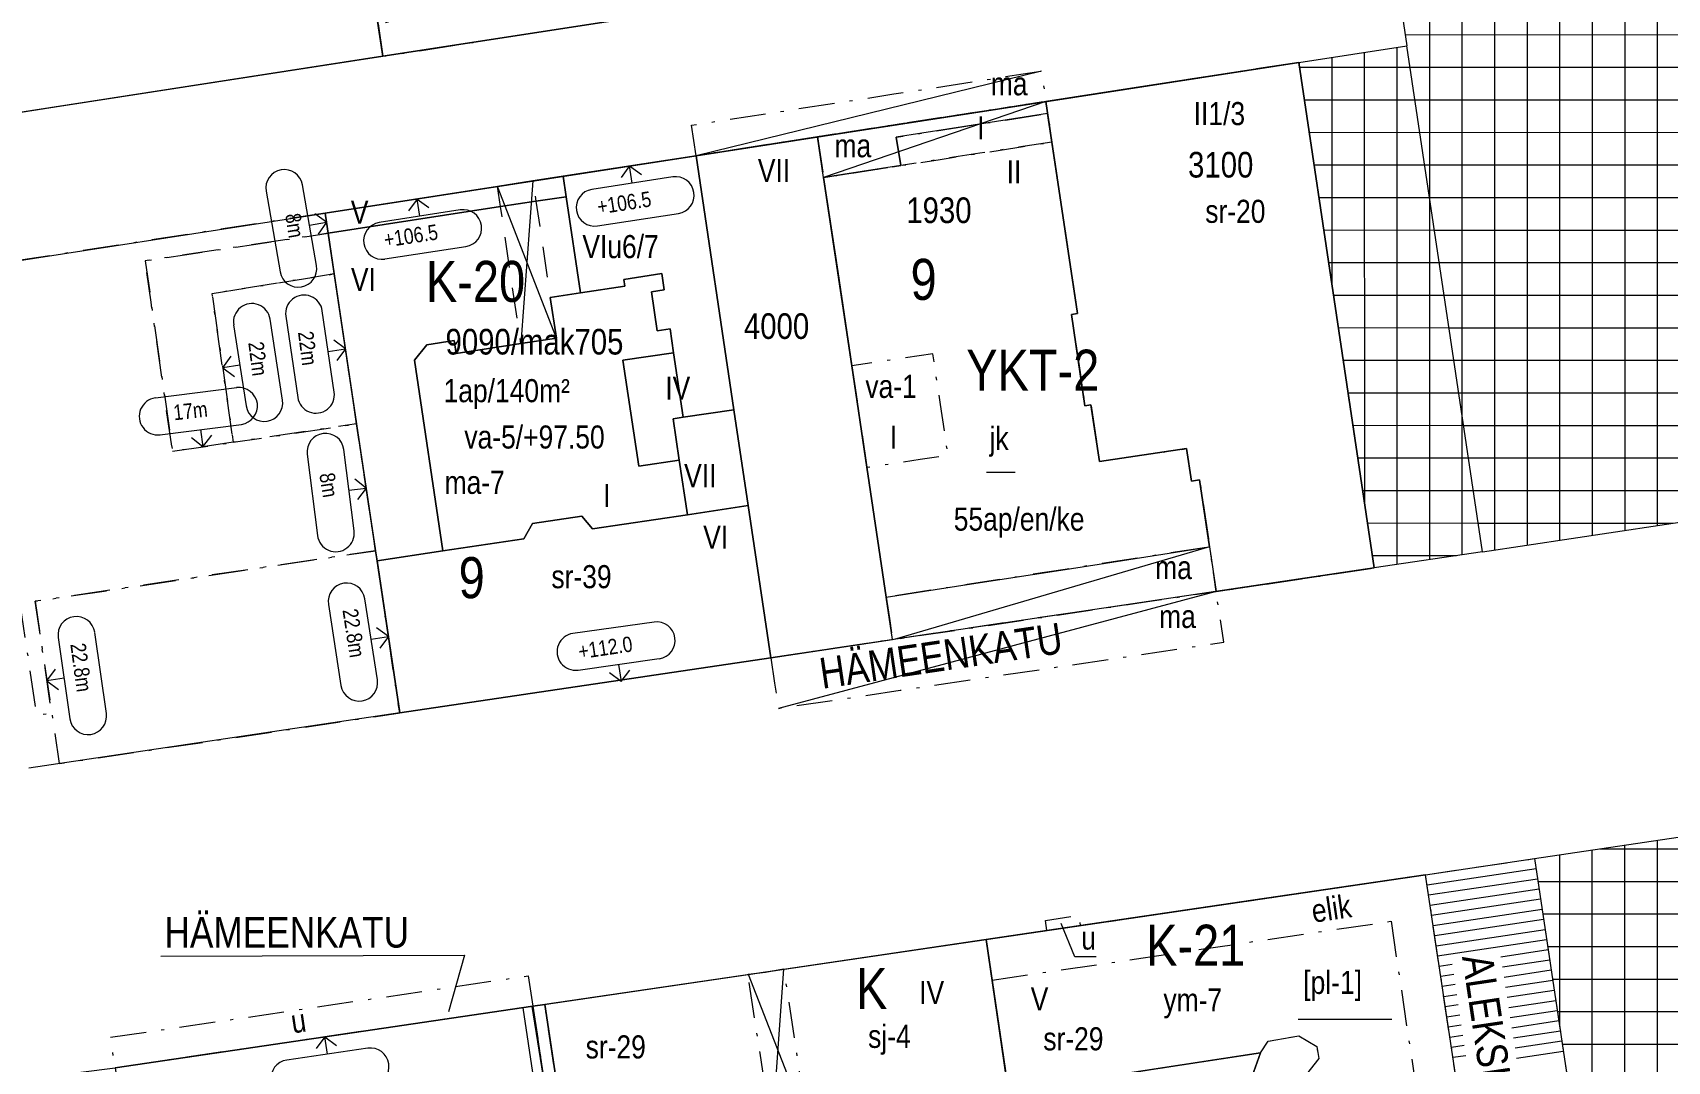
# Model space of a CAD drawing. Header units: metres. Extents: x 24485995 to 24488038, y 6819999 to 6822001.
# Drawn here: x 24487073.4 to 24487232.9, y 6820939.7 to 6821040 of the extents above; entities that cross this region are included whole.
import ezdxf

# ---------------------------------------------------------------- set-up
doc = ezdxf.new("R2010")
doc.units = ezdxf.units.M
for name, pattern in [('Aukot_rajalla', [0]), ('k10020', [0]), ('k10040', [10.3, 3.5, -1.5, 0.3, -1.5, 3.5]), ('k10050', [8, 3, -2, 3]), ('K10271', [0]), ('k10630.1', [0]), ('Osoitus_AK', [0])]:
    doc.linetypes.add(name, pattern=pattern)
for name, color, linetype, lineweight in [('AK_AsemakaavaTeksti_Kadun_puistonnimi', 7, 'Continuous', 0), ('AK_AsemakaavaTeksti_Korttelinumero', 7, 'Continuous', 0), ('AK_AsemakaavaViiva_Kaupunginosan_raja', 7, 'Continuous', 0), ('AK_Kaavamerkinta_Kayttotarkoitusalue', 7, 'Continuous', 0), ('AK_Katualue_Tori', 7, 'Continuous', 0), ('AK_KayttotarkoitusViiva', 7, 'Continuous', 0), ('AK_LiikennointiTeksti_Autopaikkamerkinta', 7, 'Continuous', 0), ('AK_LiikennointiTeksti_Autopaikkamerkinta_m2', 7, 'Continuous', 0), ('AK_LiikennointiViiva_Ajoneuvoliittymakielto', 7, 'Continuous', 0), ('AK_LiikennointiViiva_Polkuviivoitus', 7, 'Continuous', 0), ('AK_MuuAsemakaavaTeksti_Alueenosan_kayttotarkoitus', 7, 'Continuous', 0), ('AK_MuuAsemakaavaTeksti_Erityismaarays', 7, 'Continuous', 0), ('AK_MuuAsemakaavaViiva_alueenosan_raja', 7, 'Continuous', 0), ('AK_MuuAsemakaavaViiva_Erityismaaraysviiva', 7, 'Continuous', 0), ('AK_MuuAsemakaavaViiva_Merkinnan_alleviivaus', 7, 'Continuous', 0), ('AK_MuuAsemakaavaViiva_Merkinnan_Kohdistusnuoli', 7, 'Continuous', 0), ('AK_MuuAsemakaavaViiva_Ohj_alueenosan_raja', 7, 'Continuous', 0), ('AK_Poistettava_merkintä', 7, 'Continuous', 0), ('AK_RakennusalaTeksti_Kerrosala_tai_luku', 7, 'Continuous', 0), ('AK_RakennusalaTeksti_Rakennusoikeus', 7, 'Continuous', 0), ('AK_RakennusalaViiva_Maanalaisen_tilan_viiva', 7, 'Continuous', 0), ('AK_RakennusalaViiva_Rakennusalan_raja__I_', 7, 'Continuous', 0), ('AK_RakentaminenTeksti_Korkeusmerkinta', 7, 'Continuous', 0), ('AK_RakentaminenTeksti_Korkeusmerkinta_ja_soikio_ja_nuoli', 7, 'Continuous', 0), ('AK_RakentaminenTeksti_Rakentamismaarays', 7, 'Continuous', 0), ('AK_RakentaminenViiva_Kulkuaukko', 7, 'Continuous', 0)]:
    doc.layers.add(name, color=color, linetype=linetype, lineweight=lineweight)
doc.styles.add('ArialNarrow', font='ARIALN.TTF')

msp = doc.modelspace()

# ---------------------------------------------------------------- hatches: boundary and pattern name
at = {"layer": 'AK_Katualue_Tori', "linetype": 'Continuous', "lineweight": 0}
h = msp.add_hatch(dxfattribs=at)
h.set_pattern_fill('NET', style=0)
h.paths.add_polyline_path([(24487207.5, 6821038.76), (24487189.49, 6821159.1), (24487195.28, 6821159.98), (24487233.38, 6821165.8), (24487240.15, 6821120.53), (24487250.77, 6821122.11), (24487255.62, 6821089.63), (24487261.52, 6821050.07), (24487306.52, 6821056.79), (24487321.63, 6821059.04), (24487317.08, 6821049.64), (24487322.09, 6821016.12), (24487317.14, 6821015.38), (24487318.69, 6821004.99), (24487214.88, 6820989.41)], flags=0)
h = msp.add_hatch(dxfattribs=at)
h.set_pattern_fill('NET', style=0)
h.paths.add_polyline_path([(24487196.97, 6821037.13), (24487207.5, 6821038.76), (24487214.88, 6820989.41), (24487204.32, 6820987.83)], flags=0)
h = msp.add_hatch(dxfattribs=at)
h.set_pattern_fill('NET', style=0)
h.paths.add_polyline_path([(24487219.95, 6820959.48), (24487316.32, 6820973.8), (24487321.83, 6820936.91), (24487323.26, 6820927.33), (24487279.54, 6820920.79), (24487270.15, 6820919.41), (24487226.92, 6820912.96)], flags=0)

# ---------------------------------------------------------------- linework, layer by layer
at = {"layer": 'AK_AsemakaavaViiva_Kaupunginosan_raja', "linetype": 'k10020', "lineweight": 9, "flags": 128}
for points in [[(24487219.95, 6820959.48), (24487316.32, 6820973.8)], [(24487209.32, 6820957.9), (24487219.95, 6820959.48)], [(24487209.32, 6820957.9), (24487219.95, 6820959.48)], [(24487166.44, 6820951.59), (24487209.32, 6820957.9)], [(24487122.23, 6820945.08), (24487166.44, 6820951.59)], [(24487068.06, 6820937.4), (24487081.47, 6820939.08), (24487122.23, 6820945.08)]]:
    msp.add_lwpolyline(points, dxfattribs=at)
at = {"layer": 'AK_KayttotarkoitusViiva', "linetype": 'Continuous', "lineweight": 20, "flags": 128}
for points in [[(24487250.77, 6821122.11), (24487240.15, 6821120.53), (24487233.38, 6821165.8), (24487195.28, 6821159.98), (24487189.49, 6821159.1), (24487207.5, 6821038.76)], [(24487107.6, 6821037.72), (24487099.56, 6821090.77)], [(24487151.17, 6821044.47), (24487107.6, 6821037.72)], [(24487196.97, 6821037.13), (24487207.5, 6821038.76)], [(24487214.88, 6820989.41), (24487207.5, 6821038.76)], [(24487107.6, 6821037.72), (24487063.76, 6821030.94)], [(24487138.15, 6821028.03), (24487196.97, 6821037.13)], [(24487196.97, 6821037.13), (24487204.32, 6820987.83)], [(24487101.97, 6821022.44), (24487138.15, 6821028.03)], [(24487145.46, 6820979.07), (24487138.15, 6821028.03)], [(24487065.82, 6821016.84), (24487101.97, 6821022.44)], [(24487109.24, 6820973.68), (24487101.97, 6821022.44)], [(24487214.88, 6820989.41), (24487318.69, 6821004.99)], [(24487214.88, 6820989.41), (24487204.32, 6820987.83)], [(24487204.32, 6820987.83), (24487145.46, 6820979.07)], [(24487145.46, 6820979.07), (24487109.24, 6820973.68)], [(24487109.24, 6820973.68), (24487073.06, 6820968.3)], [(24487219.95, 6820959.48), (24487316.32, 6820973.8)], [(24487209.32, 6820957.9), (24487219.95, 6820959.48)], [(24487219.95, 6820959.48), (24487226.92, 6820912.96)], [(24487166.44, 6820951.59), (24487209.32, 6820957.9)], [(24487213.76, 6820914.75), (24487215.74, 6820915.05), (24487209.32, 6820957.9)], [(24487122.23, 6820945.08), (24487166.44, 6820951.59)], [(24487166.44, 6820951.59), (24487169.2, 6820932.9)], [(24487081.47, 6820939.08), (24487122.23, 6820945.08)], [(24487122.23, 6820945.08), (24487125.02, 6820926.4)]]:
    msp.add_lwpolyline(points, dxfattribs=at)
at = {"layer": 'AK_LiikennointiViiva_Ajoneuvoliittymakielto', "linetype": 'k10630.1', "lineweight": 5, "flags": 128}
for points in [[(24487107.6, 6821037.72), (24487063.76, 6821030.94)], [(24487209.32, 6820957.9), (24487219.95, 6820959.48)]]:
    msp.add_lwpolyline(points, dxfattribs=at)
at = {"layer": 'AK_LiikennointiViiva_Polkuviivoitus', "linetype": 'Continuous', "lineweight": 0, "flags": 128}
for points in [[(24487209.47, 6820956.92), (24487220.1, 6820958.51)], [(24487209.61, 6820955.93), (24487220.24, 6820957.52)], [(24487209.76, 6820954.94), (24487220.39, 6820956.53)], [(24487209.91, 6820953.95), (24487220.54, 6820955.54)], [(24487210.06, 6820952.96), (24487220.69, 6820954.55)], [(24487210.21, 6820951.97), (24487220.84, 6820953.56)], [(24487210.36, 6820950.98), (24487220.98, 6820952.58)], [(24487210.5, 6820949.99), (24487221.13, 6820951.59)], [(24487216.68, 6820949.91), (24487221.28, 6820950.6)], [(24487216.83, 6820948.92), (24487221.43, 6820949.61)], [(24487210.65, 6820949), (24487211.92, 6820949.19)], [(24487210.8, 6820948.02), (24487212.07, 6820948.21)], [(24487216.98, 6820947.93), (24487221.58, 6820948.62)], [(24487210.95, 6820947.03), (24487212.21, 6820947.22)], [(24487211.1, 6820946.04), (24487212.36, 6820946.23)], [(24487217.13, 6820946.94), (24487221.73, 6820947.63)], [(24487217.29, 6820945.95), (24487221.87, 6820946.64)], [(24487211.24, 6820945.05), (24487212.51, 6820945.24)], [(24487217.44, 6820944.97), (24487222.02, 6820945.65)], [(24487217.59, 6820943.98), (24487222.17, 6820944.66)], [(24487211.39, 6820944.06), (24487212.66, 6820944.25)], [(24487211.54, 6820943.07), (24487212.81, 6820943.26)], [(24487217.74, 6820942.99), (24487222.32, 6820943.68)], [(24487211.69, 6820942.08), (24487212.96, 6820942.27)], [(24487211.84, 6820941.09), (24487213.1, 6820941.28)], [(24487217.9, 6820942), (24487222.47, 6820942.69)], [(24487218.05, 6820941.01), (24487222.62, 6820941.7)], [(24487211.99, 6820940.1), (24487213.25, 6820940.29)], [(24487218.2, 6820940.02), (24487222.76, 6820940.71)]]:
    msp.add_lwpolyline(points, dxfattribs=at)
at = {"layer": 'AK_MuuAsemakaavaViiva_alueenosan_raja', "linetype": 'k10040', "lineweight": 5, "flags": 128}
for points in [[(24487107.15, 6821040.89), (24487107.6, 6821037.72), (24487129.38, 6821041.1), (24487130.63, 6821041.29), (24487136.3, 6821042.17), (24487140.28, 6821042.78), (24487151.17, 6821044.47), (24487150.71, 6821047.49), (24487135.82, 6821045.38), (24487130.25, 6821044.51), (24487119.67, 6821042.85), (24487107.15, 6821040.89)], [(24487172.87, 6821029.36), (24487175.36, 6821012.64), (24487174.77, 6821012.55), (24487176.09, 6821003.65), (24487176.68, 6821003.73), (24487177.51, 6820998.2), (24487186.01, 6820999.46), (24487186.48, 6820996.3), (24487187.28, 6820996.41), (24487188.89, 6820985.53), (24487189.96, 6820985.69), (24487204.32, 6820987.83), (24487196.97, 6821037.13), (24487182.35, 6821034.87), (24487172.28, 6821033.31), (24487172.87, 6821029.36)], [(24487138.15, 6821028.03), (24487137.71, 6821031), (24487157.46, 6821034.05), (24487171.84, 6821036.28), (24487172.28, 6821033.31), (24487167.56, 6821032.58), (24487150.01, 6821029.87), (24487138.15, 6821028.03)], [(24487150.01, 6821029.87), (24487150.6, 6821025.91), (24487158.12, 6821027.07), (24487161.98, 6821027.67), (24487165.83, 6821028.27), (24487172.87, 6821029.36), (24487172.28, 6821033.31), (24487167.56, 6821032.58), (24487158.79, 6821031.22), (24487150.01, 6821029.87)], [(24487158.12, 6821027.07), (24487157.67, 6821029.84), (24487165.18, 6821031.01), (24487172.45, 6821032.15), (24487172.87, 6821029.36), (24487165.83, 6821028.27), (24487158.12, 6821027.07)], [(24487150.6, 6821025.91), (24487150.01, 6821029.87)], [(24487150.6, 6821025.91), (24487158.12, 6821027.07)], [(24487122.53, 6821023.59), (24487119.07, 6821023.06)], [(24487101.97, 6821022.44), (24487072.88, 6821017.93), (24487067.31, 6821017.07), (24487072.19, 6820984.35), (24487073.81, 6820973.47), (24487075.29, 6820973.69), (24487073.67, 6820984.57), (24487089, 6820986.85), (24487094.94, 6820987.73), (24487106.88, 6820989.51), (24487105.04, 6821001.87), (24487093, 6821000.08), (24487087.07, 6820999.2), (24487084.99, 6821013.73), (24487084.41, 6821017.79), (24487102.27, 6821020.46), (24487101.97, 6821022.44)], [(24487087.07, 6820999.2), (24487093, 6821000.08), (24487090.93, 6821014.58), (24487102.86, 6821016.5), (24487102.27, 6821020.46), (24487084.41, 6821017.79), (24487084.99, 6821013.73), (24487087.07, 6820999.2)], [(24487105.04, 6821001.87), (24487102.86, 6821016.5), (24487090.93, 6821014.58), (24487093, 6821000.08), (24487105.04, 6821001.87)], [(24487153.34, 6821007.54), (24487154.08, 6821002.59), (24487154.82, 6820997.65), (24487157.42, 6820998.04), (24487160.03, 6820998.43), (24487162.73, 6820998.83), (24487161.99, 6821003.77), (24487161.25, 6821008.72), (24487158.56, 6821008.32), (24487155.95, 6821007.93), (24487153.34, 6821007.54)], [(24487107.03, 6820988.52), (24487106.88, 6820989.51), (24487094.94, 6820987.73), (24487089, 6820986.85), (24487073.67, 6820984.57), (24487075.29, 6820973.69), (24487076.03, 6820968.74), (24487109.09, 6820973.66), (24487109.24, 6820973.68), (24487107.03, 6820988.52)], [(24487156.71, 6820984.97), (24487157.02, 6820982.9), (24487157.32, 6820980.84), (24487166.11, 6820982.14), (24487174.89, 6820983.45), (24487182.42, 6820984.57), (24487188.89, 6820985.53), (24487188.25, 6820989.88), (24487181.7, 6820988.86), (24487174.15, 6820987.69), (24487164.61, 6820986.2), (24487156.71, 6820984.97)], [(24487145.46, 6820979.07), (24487145.82, 6820976.6), (24487146.19, 6820974.13), (24487158.06, 6820975.89), (24487174.41, 6820978.32), (24487189.63, 6820980.59), (24487188.89, 6820985.53), (24487174.89, 6820983.45), (24487157.32, 6820980.84), (24487145.46, 6820979.07)], [(24487219.95, 6820959.48), (24487224.25, 6820930.82)], [(24487175.64, 6820952.95), (24487209.32, 6820957.9)], [(24487213.62, 6820929.23), (24487209.32, 6820957.9)], [(24487166.44, 6820951.59), (24487172.38, 6820952.47)], [(24487167.03, 6820947.63), (24487205.95, 6820953.37)], [(24487172.38, 6820952.47), (24487172.23, 6820953.45), (24487175.5, 6820953.94), (24487175.64, 6820952.95)], [(24487172.38, 6820952.47), (24487175.64, 6820952.95)], [(24487205.95, 6820953.37), (24487209.78, 6820927.83)], [(24487166.44, 6820951.59), (24487167.03, 6820947.63)], [(24487081.03, 6820942.05), (24487121.78, 6820948.05), (24487122.23, 6820945.08), (24487081.47, 6820939.08), (24487081.03, 6820942.05)], [(24487143.22, 6820948.22), (24487144.92, 6820948.42), (24487146.69, 6820948.73), (24487147.87, 6820941), (24487149.04, 6820933.28), (24487149.04, 6820933.3), (24487145.55, 6820932.76), (24487144.39, 6820940.49), (24487143.22, 6820948.22)], [(24487167.03, 6820947.63), (24487168.92, 6820934.8)], [(24487149.04, 6820933.28), (24487145.55, 6820932.76), (24487140.73, 6820932.05), (24487132.41, 6820930.82), (24487131.9, 6820930.17), (24487125.77, 6820929.3), (24487124.75, 6820936.18), (24487123.4, 6820945.25), (24487122.23, 6820945.08), (24487123.63, 6820935.74), (24487125.02, 6820926.4), (24487146.84, 6820929.61), (24487169.2, 6820932.9), (24487169.07, 6820933.75)], [(24487122.23, 6820945.08), (24487123.4, 6820945.25)], [(24487187.55, 6820924.54), (24487188.97, 6820928.54), (24487191.8, 6820936.54), (24487193.21, 6820940.54), (24487193.58, 6820941.11), (24487193.95, 6820941.67), (24487196.95, 6820942.18), (24487198.7, 6820941.16), (24487198.91, 6820940), (24487197.17, 6820937.78), (24487195.43, 6820935.57), (24487193.59, 6820935.31), (24487194.23, 6820931.01), (24487194.86, 6820926.71), (24487196.74, 6820925.77), (24487198.45, 6820926.01), (24487198.81, 6820923.55), (24487199.2, 6820920.83), (24487196.86, 6820920.47), (24487194.52, 6820920.11), (24487194.15, 6820922.36), (24487193.26, 6820922.99), (24487192.36, 6820923.63), (24487191.4, 6820923.5), (24487190.45, 6820923.37)], [(24487186.25, 6820920.19), (24487185.92, 6820919.82), (24487182.38, 6820919.23), (24487181.27, 6820916.92), (24487179.63, 6820916.67), (24487178.68, 6820922.85), (24487177.14, 6820932.88), (24487176.28, 6820932.7), (24487175.82, 6820935.82), (24487175.52, 6820937.84), (24487181.95, 6820938.83), (24487193.21, 6820940.54), (24487190.38, 6820932.54), (24487187.55, 6820924.54)]]:
    msp.add_lwpolyline(points, dxfattribs=at)
at = {"layer": 'AK_MuuAsemakaavaViiva_Erityismaaraysviiva', "linetype": 'Aukot_rajalla', "lineweight": 5, "flags": 128}
msp.add_lwpolyline([(24487121.24, 6820944.93), (24487134.24, 6820858.17)], dxfattribs=at)
at = {"layer": 'AK_MuuAsemakaavaViiva_Merkinnan_alleviivaus', "linetype": 'Continuous', "lineweight": 5, "flags": 128}
for points in [[(24487166.49, 6820997.16), (24487169.29, 6820997.16)], [(24487196.88, 6820943.81), (24487206.04, 6820943.81)]]:
    msp.add_lwpolyline(points, dxfattribs=at)
at = {"layer": 'AK_MuuAsemakaavaViiva_Merkinnan_Kohdistusnuoli', "linetype": 'Osoitus_AK', "lineweight": 5, "flags": 128}
for points in [[(24487177.2, 6820949.9), (24487175.1, 6820949.9), (24487173.77, 6820953.16)], [(24487085.94, 6820949.95), (24487115.56, 6820950.07), (24487114.01, 6820944.54)]]:
    msp.add_lwpolyline(points, dxfattribs=at)
at = {"layer": 'AK_MuuAsemakaavaViiva_Ohj_alueenosan_raja', "linetype": 'k10050', "lineweight": 5, "flags": 128}
msp.add_lwpolyline([(24487118.77, 6821025.03), (24487122.23, 6821025.57), (24487122.53, 6821023.59), (24487123.93, 6821014.2), (24487124.52, 6821010.24), (24487121.06, 6821009.7), (24487119.07, 6821023.06), (24487118.77, 6821025.03)], dxfattribs=at)
at = {"layer": 'AK_Poistettava_merkintä', "linetype": 'k10050', "lineweight": 0, "flags": 128}
msp.add_lwpolyline([(24487209.32, 6820957.9), (24487219.95, 6820959.48)], dxfattribs=at)
at = {"layer": 'AK_RakennusalaViiva_Maanalaisen_tilan_viiva', "linetype": 'Continuous', "lineweight": 5, "flags": 128}
for points in [[(24487171.84, 6821036.28), (24487138.15, 6821028.03)], [(24487172.28, 6821033.31), (24487150.6, 6821025.91)], [(24487188.25, 6820989.88), (24487157.48, 6820980.86)], [(24487188.89, 6820985.53), (24487146.19, 6820974.13)]]:
    msp.add_lwpolyline(points, dxfattribs=at)
at = {"layer": 'AK_RakennusalaViiva_Rakennusalan_raja__I_', "linetype": 'K10271', "lineweight": 9, "flags": 128}
for points in [[(24487105.04, 6821054.61), (24487106.05, 6821047.94), (24487107.6, 6821037.72), (24487129.38, 6821041.1), (24487151.17, 6821044.47), (24487148.66, 6821061), (24487145.21, 6821060.45), (24487143.91, 6821069.03), (24487143.23, 6821073.48), (24487137.7, 6821072.65), (24487129.44, 6821071.4), (24487130.67, 6821062.84), (24487131.44, 6821057.48), (24487122.31, 6821056.06), (24487122.13, 6821057.21), (24487112.62, 6821055.72), (24487112.53, 6821056.33), (24487107.34, 6821055.53), (24487107.45, 6821055), (24487105.04, 6821054.61)], [(24487073.66, 6821045.68), (24487073.17, 6821048.92), (24487073.2, 6821048.76), (24487061.31, 6821047.12), (24487063.76, 6821030.94), (24487075.62, 6821032.78), (24487107.6, 6821037.72), (24487105.04, 6821054.61), (24487104.38, 6821058.98), (24487100.33, 6821058.36), (24487101.08, 6821053.65), (24487100.15, 6821052.48), (24487080.61, 6821049.78), (24487080.56, 6821049.77), (24487080.5, 6821049.76), (24487080.45, 6821049.74), (24487080.4, 6821049.73), (24487080.35, 6821049.71), (24487080.29, 6821049.69), (24487080.24, 6821049.67), (24487080.19, 6821049.64), (24487080.14, 6821049.62), (24487080.1, 6821049.59), (24487080.05, 6821049.56), (24487080, 6821049.53), (24487079.96, 6821049.5), (24487079.91, 6821049.46), (24487079.87, 6821049.43), (24487079.83, 6821049.39), (24487079.79, 6821049.35), (24487079.75, 6821049.31), (24487079.71, 6821049.27), (24487079.68, 6821049.23), (24487079.64, 6821049.18), (24487079.61, 6821049.14), (24487079.58, 6821049.09), (24487079.55, 6821049.05), (24487079.52, 6821049), (24487079.49, 6821048.95), (24487079.47, 6821048.9), (24487079.45, 6821048.85), (24487079.42, 6821048.8), (24487079.4, 6821048.75), (24487079.39, 6821048.7), (24487079.37, 6821048.64), (24487079.36, 6821048.59), (24487079.34, 6821048.54), (24487079.33, 6821048.48), (24487079.44, 6821047.6), (24487077.95, 6821047.41), (24487078.08, 6821046.35), (24487075.12, 6821045.9), (24487073.66, 6821045.68)], [(24487172.87, 6821029.36), (24487175.36, 6821012.64), (24487174.77, 6821012.55), (24487176.09, 6821003.65), (24487176.68, 6821003.73), (24487177.51, 6820998.2), (24487186.01, 6820999.46), (24487186.48, 6820996.3), (24487187.28, 6820996.41), (24487188.25, 6820989.88), (24487188.89, 6820985.53), (24487189.96, 6820985.69), (24487204.32, 6820987.83), (24487196.97, 6821037.13), (24487182.35, 6821034.87), (24487172.28, 6821033.31), (24487172.87, 6821029.36)], [(24487172.87, 6821029.36), (24487172.45, 6821032.15), (24487165.18, 6821031.01), (24487157.67, 6821029.84), (24487158.12, 6821027.07), (24487150.6, 6821025.91), (24487151.97, 6821016.73), (24487153.34, 6821007.54), (24487154.82, 6820997.65), (24487156.7, 6820984.99), (24487164.61, 6820986.2), (24487174.15, 6820987.69), (24487188.25, 6820989.88), (24487187.28, 6820996.41), (24487186.48, 6820996.3), (24487186.01, 6820999.46), (24487177.51, 6820998.2), (24487176.68, 6821003.73), (24487176.09, 6821003.65), (24487174.77, 6821012.55), (24487175.36, 6821012.64), (24487172.87, 6821029.36)], [(24487157.32, 6820980.84), (24487156.71, 6820984.97), (24487156.7, 6820984.99), (24487154.82, 6820997.65), (24487153.34, 6821007.54), (24487150.6, 6821025.91), (24487150.01, 6821029.87), (24487138.15, 6821028.03), (24487141.85, 6821003.26), (24487143.24, 6820993.91), (24487145.46, 6820979.07), (24487157.32, 6820980.84)], [(24487136.9, 6821002.52), (24487141.85, 6821003.26), (24487138.15, 6821028.03), (24487125.2, 6821026.03), (24487125.49, 6821024.03), (24487126.89, 6821014.65), (24487131.2, 6821015.32), (24487131.1, 6821015.96), (24487134.81, 6821016.53), (24487135.05, 6821014.94), (24487133.8, 6821014.75), (24487134.37, 6821010.96), (24487135.62, 6821011.14), (24487135.96, 6821008.82), (24487136.9, 6821002.52)], [(24487125.2, 6821026.03), (24487122.23, 6821025.57), (24487118.77, 6821025.03), (24487101.97, 6821022.44), (24487102.27, 6821020.46), (24487119.07, 6821023.06), (24487122.53, 6821023.59), (24487125.49, 6821024.03), (24487125.2, 6821026.03)], [(24487126.89, 6821014.65), (24487125.49, 6821024.03), (24487122.53, 6821023.59), (24487119.07, 6821023.06), (24487102.27, 6821020.46), (24487102.86, 6821016.5), (24487105.04, 6821001.87), (24487106.88, 6820989.51), (24487107.03, 6820988.52), (24487113.46, 6820989.48), (24487110.68, 6821008.1), (24487111.9, 6821009.6), (24487114.55, 6821010.01), (24487114.75, 6821008.73), (24487121.06, 6821009.7), (24487124.52, 6821010.24), (24487123.93, 6821014.2), (24487126.89, 6821014.65)], [(24487114.75, 6821008.73), (24487114.55, 6821010.01), (24487111.9, 6821009.6), (24487110.68, 6821008.1), (24487113.46, 6820989.48), (24487121.34, 6820990.65), (24487122.21, 6820992.15), (24487127.01, 6820992.86), (24487128.05, 6820991.65), (24487137.31, 6820993.02), (24487136.51, 6820998.34), (24487132.56, 6820997.75), (24487131.02, 6821008.09), (24487135.96, 6821008.82), (24487135.62, 6821011.14), (24487134.37, 6821010.96), (24487133.8, 6821014.75), (24487135.05, 6821014.94), (24487134.81, 6821016.53), (24487131.1, 6821015.96), (24487131.2, 6821015.32), (24487126.89, 6821014.65), (24487123.93, 6821014.2), (24487124.52, 6821010.24), (24487121.06, 6821009.7), (24487114.75, 6821008.73)], [(24487136.9, 6821002.52), (24487135.96, 6821008.82), (24487131.02, 6821008.09), (24487132.56, 6820997.75), (24487136.51, 6820998.34), (24487135.91, 6821002.38), (24487136.9, 6821002.52)], [(24487137.31, 6820993.02), (24487143.24, 6820993.91), (24487141.85, 6821003.26), (24487136.9, 6821002.52), (24487135.91, 6821002.38), (24487136.51, 6820998.34), (24487137.31, 6820993.02)], [(24487143.24, 6820993.91), (24487137.31, 6820993.02), (24487128.05, 6820991.65), (24487127.01, 6820992.86), (24487122.21, 6820992.15), (24487121.34, 6820990.65), (24487113.46, 6820989.48), (24487107.03, 6820988.52), (24487109.24, 6820973.68), (24487145.46, 6820979.07), (24487143.24, 6820993.91)], [(24487081.47, 6820939.08), (24487095.57, 6820844.99), (24487136.31, 6820851.1), (24487125.02, 6820926.4), (24487122.23, 6820945.08), (24487081.47, 6820939.08)]]:
    msp.add_lwpolyline(points, dxfattribs=at)
for points in [[(24487185.73, 6820919.79), (24487187.12, 6820910.76), (24487197.43, 6820912.3), (24487210.66, 6820914.29), (24487213.76, 6820914.75), (24487215.74, 6820915.05), (24487212.53, 6820936.48), (24487209.32, 6820957.9), (24487192.48, 6820955.43), (24487172.38, 6820952.47), (24487166.44, 6820951.59), (24487168.92, 6820934.8), (24487175.82, 6820935.82), (24487175.52, 6820937.84), (24487193.21, 6820940.54), (24487193.95, 6820941.67), (24487196.95, 6820942.18), (24487198.7, 6820941.16), (24487198.91, 6820940), (24487195.43, 6820935.57), (24487193.59, 6820935.31), (24487194.86, 6820926.71), (24487196.74, 6820925.77), (24487198.45, 6820926.01), (24487198.81, 6820923.55), (24487199.2, 6820920.83), (24487194.52, 6820920.11), (24487194.15, 6820922.36), (24487192.36, 6820923.63), (24487190.45, 6820923.38), (24487190.45, 6820923.38, 0.325784), (24487187.55, 6820924.54), (24487187.55, 6820924.54, 0.563114), (24487186.25, 6820920.19), (24487186.25, 6820920.19), (24487186.01, 6820919.92), (24487185.92, 6820919.82), (24487185.73, 6820919.79)], [(24487149.04, 6820933.28, 0.365138), (24487152.93, 6820933.92), (24487152.93, 6820933.92), (24487158.46, 6820934.67), (24487165.4, 6820935.62), (24487165.4, 6820935.62, 0.143169), (24487167.24, 6820933.93), (24487167.24, 6820933.93, 0.108781), (24487169.07, 6820933.75), (24487167.95, 6820941.35), (24487166.44, 6820951.59), (24487144.92, 6820948.42), (24487123.4, 6820945.25), (24487124.75, 6820936.18), (24487125.77, 6820929.3), (24487131.9, 6820930.17), (24487132.41, 6820930.82), (24487140.73, 6820932.05), (24487145.55, 6820932.76), (24487149.04, 6820933.28), (24487149.04, 6820933.28)], [(24487149.04, 6820933.28), (24487145.55, 6820932.76), (24487132.41, 6820930.82), (24487131.9, 6820930.17), (24487125.77, 6820929.3), (24487124.75, 6820936.18), (24487123.4, 6820945.25), (24487122.23, 6820945.08), (24487122.14, 6820945.05), (24487123.63, 6820935.74), (24487125.02, 6820926.4), (24487149.31, 6820929.97), (24487169.2, 6820932.9), (24487169.07, 6820933.75, -0.108781), (24487167.24, 6820933.93), (24487167.24, 6820933.93, -0.143169), (24487165.4, 6820935.62), (24487165.4, 6820935.62), (24487158.46, 6820934.67), (24487152.93, 6820933.92), (24487152.93, 6820933.92, -0.348813), (24487149.04, 6820933.28), (24487149.04, 6820933.28)], [(24487185.73, 6820919.79), (24487185.92, 6820919.82), (24487186.01, 6820919.92), (24487186.25, 6820920.19, -0.563114), (24487187.55, 6820924.54), (24487193.21, 6820940.54), (24487181.95, 6820938.83), (24487175.52, 6820937.84), (24487175.82, 6820935.82), (24487168.92, 6820934.8), (24487169.38, 6820931.69), (24487176.28, 6820932.7), (24487177.14, 6820932.88), (24487179.24, 6820919.21), (24487179.63, 6820916.67), (24487181.27, 6820916.92), (24487182.38, 6820919.23), (24487185.73, 6820919.79)]]:
    msp.add_lwpolyline(points, format="xyb", dxfattribs=at)
at = {"layer": 'AK_RakentaminenTeksti_Korkeusmerkinta_ja_soikio_ja_nuoli', "linetype": 'Continuous', "lineweight": 5, "flags": 128}
for points in [[(24487135.89, 6821025.96), (24487127.98, 6821024.74)], [(24487131.67, 6821027.03), (24487130.84, 6821025.89)], [(24487131.67, 6821027.03), (24487132.82, 6821026.19)], [(24487131.93, 6821025.35), (24487131.67, 6821027.03)], [(24487096.2, 6821024.57), (24487097.57, 6821016.69)], [(24487101.12, 6821017.31), (24487099.75, 6821025.19)], [(24487115.15, 6821022.74), (24487107.25, 6821021.51)], [(24487110.94, 6821023.8), (24487110.11, 6821022.66)], [(24487110.94, 6821023.8), (24487112.08, 6821022.97)], [(24487111.2, 6821022.12), (24487110.94, 6821023.8)], [(24487100.43, 6821021.25), (24487102.11, 6821021.54)], [(24487102.11, 6821021.54), (24487100.95, 6821022.35)], [(24487102.11, 6821021.54), (24487101.29, 6821020.38)], [(24487128.53, 6821021.18), (24487136.44, 6821022.4)], [(24487107.8, 6821017.96), (24487115.7, 6821019.18)], [(24487093.04, 6821011.54), (24487094.25, 6821003.63)], [(24487097.81, 6821004.18), (24487096.6, 6821012.09)], [(24487098.12, 6821012.37), (24487099.29, 6821004.46)], [(24487102.85, 6821004.98), (24487101.69, 6821012.9)], [(24487103.95, 6821009.19), (24487102.81, 6821010.03)], [(24487091.97, 6821007.33), (24487092.81, 6821008.47)], [(24487102.27, 6821008.94), (24487103.95, 6821009.19)], [(24487103.95, 6821009.19), (24487103.11, 6821008.05)], [(24487093.65, 6821007.59), (24487091.97, 6821007.33)], [(24487091.97, 6821007.33), (24487093.11, 6821006.49)], [(24487093.34, 6821005.4), (24487085.4, 6821004.39)], [(24487085.85, 6821000.82), (24487093.79, 6821001.83)], [(24487090.04, 6820999.64), (24487088.92, 6821000.5)], [(24487089.82, 6821001.33), (24487090.04, 6820999.64)], [(24487090.04, 6820999.64), (24487090.9, 6821000.76)], [(24487100.21, 6820998.92), (24487101.22, 6820990.99)], [(24487104.79, 6820991.44), (24487103.78, 6820999.38)], [(24487104.29, 6820995.41), (24487105.97, 6820995.62)], [(24487105.97, 6820995.62), (24487104.85, 6820996.49)], [(24487105.97, 6820995.62), (24487105.11, 6820994.5)], [(24487107.07, 6820976.92), (24487105.84, 6820984.82)], [(24487102.28, 6820984.27), (24487103.51, 6820976.36)], [(24487080.62, 6820973.63), (24487079.48, 6820981.54)], [(24487108.13, 6820981.13), (24487106.99, 6820981.97)], [(24487134.06, 6820982.54), (24487126.14, 6820981.43)], [(24487075.92, 6820981.03), (24487077.06, 6820973.11)], [(24487106.45, 6820980.87), (24487108.13, 6820981.13)], [(24487108.13, 6820981.13), (24487107.3, 6820979.99)], [(24487074.81, 6820976.83), (24487075.65, 6820977.96)], [(24487126.64, 6820977.87), (24487134.56, 6820978.98)], [(24487130.6, 6820978.42), (24487130.84, 6820976.74)], [(24487076.49, 6820977.07), (24487074.81, 6820976.83)], [(24487074.81, 6820976.83), (24487075.94, 6820975.98)], [(24487130.84, 6820976.74), (24487129.71, 6820977.59)], [(24487130.84, 6820976.74), (24487131.69, 6820977.87)], [(24487101.93, 6820942.09), (24487101.08, 6820940.96)], [(24487101.93, 6820942.09), (24487103.06, 6820941.25)], [(24487102.18, 6820940.41), (24487101.93, 6820942.09)], [(24487106.13, 6820940.99), (24487098.22, 6820939.83)]]:
    msp.add_lwpolyline(points, dxfattribs=at)
at = {"layer": 'AK_RakentaminenTeksti_Korkeusmerkinta_ja_soikio_ja_nuoli', "linetype": 'Continuous', "lineweight": 5}
for centre, start, end in [((24487097.97, 6821024.88), 9.8643, 189.8643), ((24487136.16, 6821024.18), 278.7891, 98.7891), ((24487128.26, 6821022.96), 98.7891, 278.7891), ((24487115.43, 6821020.96), 278.7891, 98.7891), ((24487107.52, 6821019.73), 98.7891, 278.7891), ((24487099.34, 6821017), 189.8643, 9.8643), ((24487094.82, 6821011.81), 8.7032, 188.7032), ((24487096.03, 6821003.91), 188.7032, 8.7032), ((24487102, 6820999.15), 7.2334, 187.2334), ((24487103, 6820991.21), 187.2334, 7.2334), ((24487104.06, 6820984.55), 8.8484, 188.8484), ((24487077.7, 6820981.29), 8.204, 188.204), ((24487126.39, 6820979.65), 97.9893, 277.9893), ((24487134.31, 6820980.76), 277.9893, 97.9893), ((24487105.29, 6820976.64), 188.8484, 8.8484), ((24487078.84, 6820973.37), 188.204, 8.204), ((24487098.48, 6820938.05), 98.3524, 278.3524), ((24487106.39, 6820939.21), 278.3524, 98.3524)]:
    msp.add_arc(centre, 1.8, start, end, dxfattribs=at)
for centre, major_axis, start_param, end_param in [((24487099.91, 6821012.64), (-0.26, 1.78), 4.712389, 7.853982), ((24487093.56, 6821003.62), (-0.23, 1.79), 3.141593, 6.283185), ((24487085.63, 6821002.61), (-0.23, 1.79), 0, 3.141593), ((24487101.07, 6821004.72), (-0.26, 1.78), 1.570796, 4.712389)]:
    msp.add_ellipse(centre, major_axis=major_axis, ratio=1, start_param=start_param, end_param=end_param, dxfattribs=at)
at = {"layer": 'AK_RakentaminenViiva_Kulkuaukko', "linetype": 'Continuous', "lineweight": 5, "flags": 128}
for points in [[(24487124.52, 6821010.24), (24487118.77, 6821025.03)], [(24487122.23, 6821025.57), (24487121.06, 6821009.7)], [(24487143.22, 6820948.22), (24487149.04, 6820933.28)], [(24487146.69, 6820948.73), (24487145.55, 6820932.76)]]:
    msp.add_lwpolyline(points, dxfattribs=at)

# ---------------------------------------------------------------- texts
at = {"layer": 'AK_AsemakaavaTeksti_Kadun_puistonnimi', "linetype": 'Continuous', "lineweight": 5, "style": 'ArialNarrow'}
for s, rotation, p in [('HÄMEENKATU', 8.4637, (24487150.46, 6820976.03)), ('ALEKSIS KIVEN KATU', 278.5254, (24487212.87, 6820949.9))]:
    msp.add_text(s, height=3, rotation=rotation, dxfattribs=at).set_placement(p)
msp.add_text('HÄMEENKATU', height=3, dxfattribs=at).set_placement((24487086.29, 6820950.8))
at = {"layer": 'AK_AsemakaavaTeksti_Korttelinumero', "linetype": 'Continuous', "lineweight": 5, "style": 'ArialNarrow'}
for p in [(24487159.08, 6821013.97), (24487114.99, 6820984.88)]:
    msp.add_text('9', height=4, dxfattribs=at).set_placement(p)
at = {"layer": 'AK_Kaavamerkinta_Kayttotarkoitusalue', "linetype": 'Continuous', "lineweight": 0, "style": 'ArialNarrow'}
for s, p in [('K-20', (24487111.8, 6821013.77)), ('YKT-2', (24487164.51, 6821005.11)), ('K-21', (24487182.06, 6820949.03)), ('K', (24487153.76, 6820944.8))]:
    msp.add_text(s, height=4, dxfattribs=at).set_placement(p)
at = {"layer": 'AK_LiikennointiTeksti_Autopaikkamerkinta', "linetype": 'Continuous', "lineweight": 0, "style": 'ArialNarrow'}
msp.add_text('55ap/en/ke', height=2.25, dxfattribs=at).set_placement((24487163.29, 6820991.46))
at = {"layer": 'AK_LiikennointiTeksti_Autopaikkamerkinta_m2', "linetype": 'Continuous', "lineweight": 0, "style": 'ArialNarrow'}
msp.add_text('1ap/140m²', height=2.25, dxfattribs=at).set_placement((24487113.52, 6821003.99))
at = {"layer": 'AK_MuuAsemakaavaTeksti_Alueenosan_kayttotarkoitus', "linetype": 'Continuous', "lineweight": 0, "style": 'ArialNarrow'}
for s, p in [('ma', (24487166.91, 6821033.92)), ('ma', (24487151.66, 6821027.88)), ('va-1', (24487154.67, 6821004.41)), ('jk', (24487166.78, 6820999.34)), ('ma-7', (24487113.62, 6820995.05)), ('ma', (24487182.94, 6820986.74)), ('ma', (24487183.33, 6820981.97)), ('u', (24487175.73, 6820950.61))]:
    msp.add_text(s, height=2.25, dxfattribs=at).set_placement(p)
for s, rotation, p in [('elik', 8.3766, (24487198.38, 6820953.22)), ('u', 8.419, (24487098.81, 6820942.43))]:
    msp.add_text(s, height=2.25, rotation=rotation, dxfattribs=at).set_placement(p)
at = {"layer": 'AK_MuuAsemakaavaTeksti_Erityismaarays', "linetype": 'Continuous', "lineweight": 0, "style": 'ArialNarrow'}
for s, p in [('sr-20', (24487187.83, 6821021.48)), ('sr-39', (24487124.04, 6820985.85)), ('[pl-1]', (24487197.39, 6820946.28)), ('sj-4', (24487154.94, 6820941.02)), ('sr-29', (24487172.03, 6820940.78)), ('sr-29', (24487127.38, 6820939.99))]:
    msp.add_text(s, height=2.25, dxfattribs=at).set_placement(p)
at = {"layer": 'AK_RakennusalaTeksti_Kerrosala_tai_luku', "linetype": 'Continuous', "lineweight": 0, "style": 'ArialNarrow'}
for s, p in [('II1/3', (24487186.7, 6821031.01)), ('I', (24487165.57, 6821029.62)), ('VII', (24487144.18, 6821025.45)), ('II', (24487168.45, 6821025.33)), ('V', (24487104.47, 6821021.39)), ('VIu6/7', (24487127.06, 6821018.04)), ('VI', (24487104.48, 6821014.83)), ('IV', (24487135.15, 6821004.24)), ('I', (24487157.05, 6820999.45)), ('VII', (24487136.99, 6820995.7)), ('I', (24487129.09, 6820993.77)), ('VI', (24487138.85, 6820989.69)), ('IV', (24487159.92, 6820945.29)), ('V', (24487170.8, 6820944.67))]:
    msp.add_text(s, height=2.25, dxfattribs=at).set_placement(p)
at = {"layer": 'AK_RakennusalaTeksti_Rakennusoikeus', "linetype": 'Continuous', "lineweight": 0, "style": 'ArialNarrow'}
for s, p in [('3100', (24487186.15, 6821025.9)), ('1930', (24487158.66, 6821021.46)), ('4000', (24487142.82, 6821010.16)), ('9090/mak705', (24487113.71, 6821008.64))]:
    msp.add_text(s, height=2.5, dxfattribs=at).set_placement(p)
at = {"layer": 'AK_RakentaminenTeksti_Korkeusmerkinta', "linetype": 'Continuous', "lineweight": 0, "style": 'ArialNarrow'}
for s, rotation, p in [('+106.5', 8.7892, (24487128.63, 6821022.29)), ('8m', 279.0493, (24487098.06, 6821022.28)), ('+106.5', 8.7892, (24487107.82, 6821019.07)), ('22m', 277.3299, (24487099.31, 6821010.81)), ('22m', 277.3299, (24487094.46, 6821009.79)), ('17m', 6.2571, (24487087.24, 6821002.22)), ('8m', 279.0493, (24487101.39, 6820996.97)), ('22.8m', 278.8746, (24487103.65, 6820983.72)), ('22.8m', 277.7289, (24487077.1, 6820980.39)), ('+112.0', 8.4626, (24487126.79, 6820978.92))]:
    msp.add_text(s, height=1.5, rotation=rotation, dxfattribs=at).set_placement(p)
at = {"layer": 'AK_RakentaminenTeksti_Rakentamismaarays', "linetype": 'Continuous', "lineweight": 0, "style": 'ArialNarrow'}
for s, p in [('va-5/+97.50', (24487115.55, 6820999.47)), ('ym-7', (24487183.75, 6820944.57))]:
    msp.add_text(s, height=2.25, dxfattribs=at).set_placement(p)

doc.saveas('drawing.dxf')
